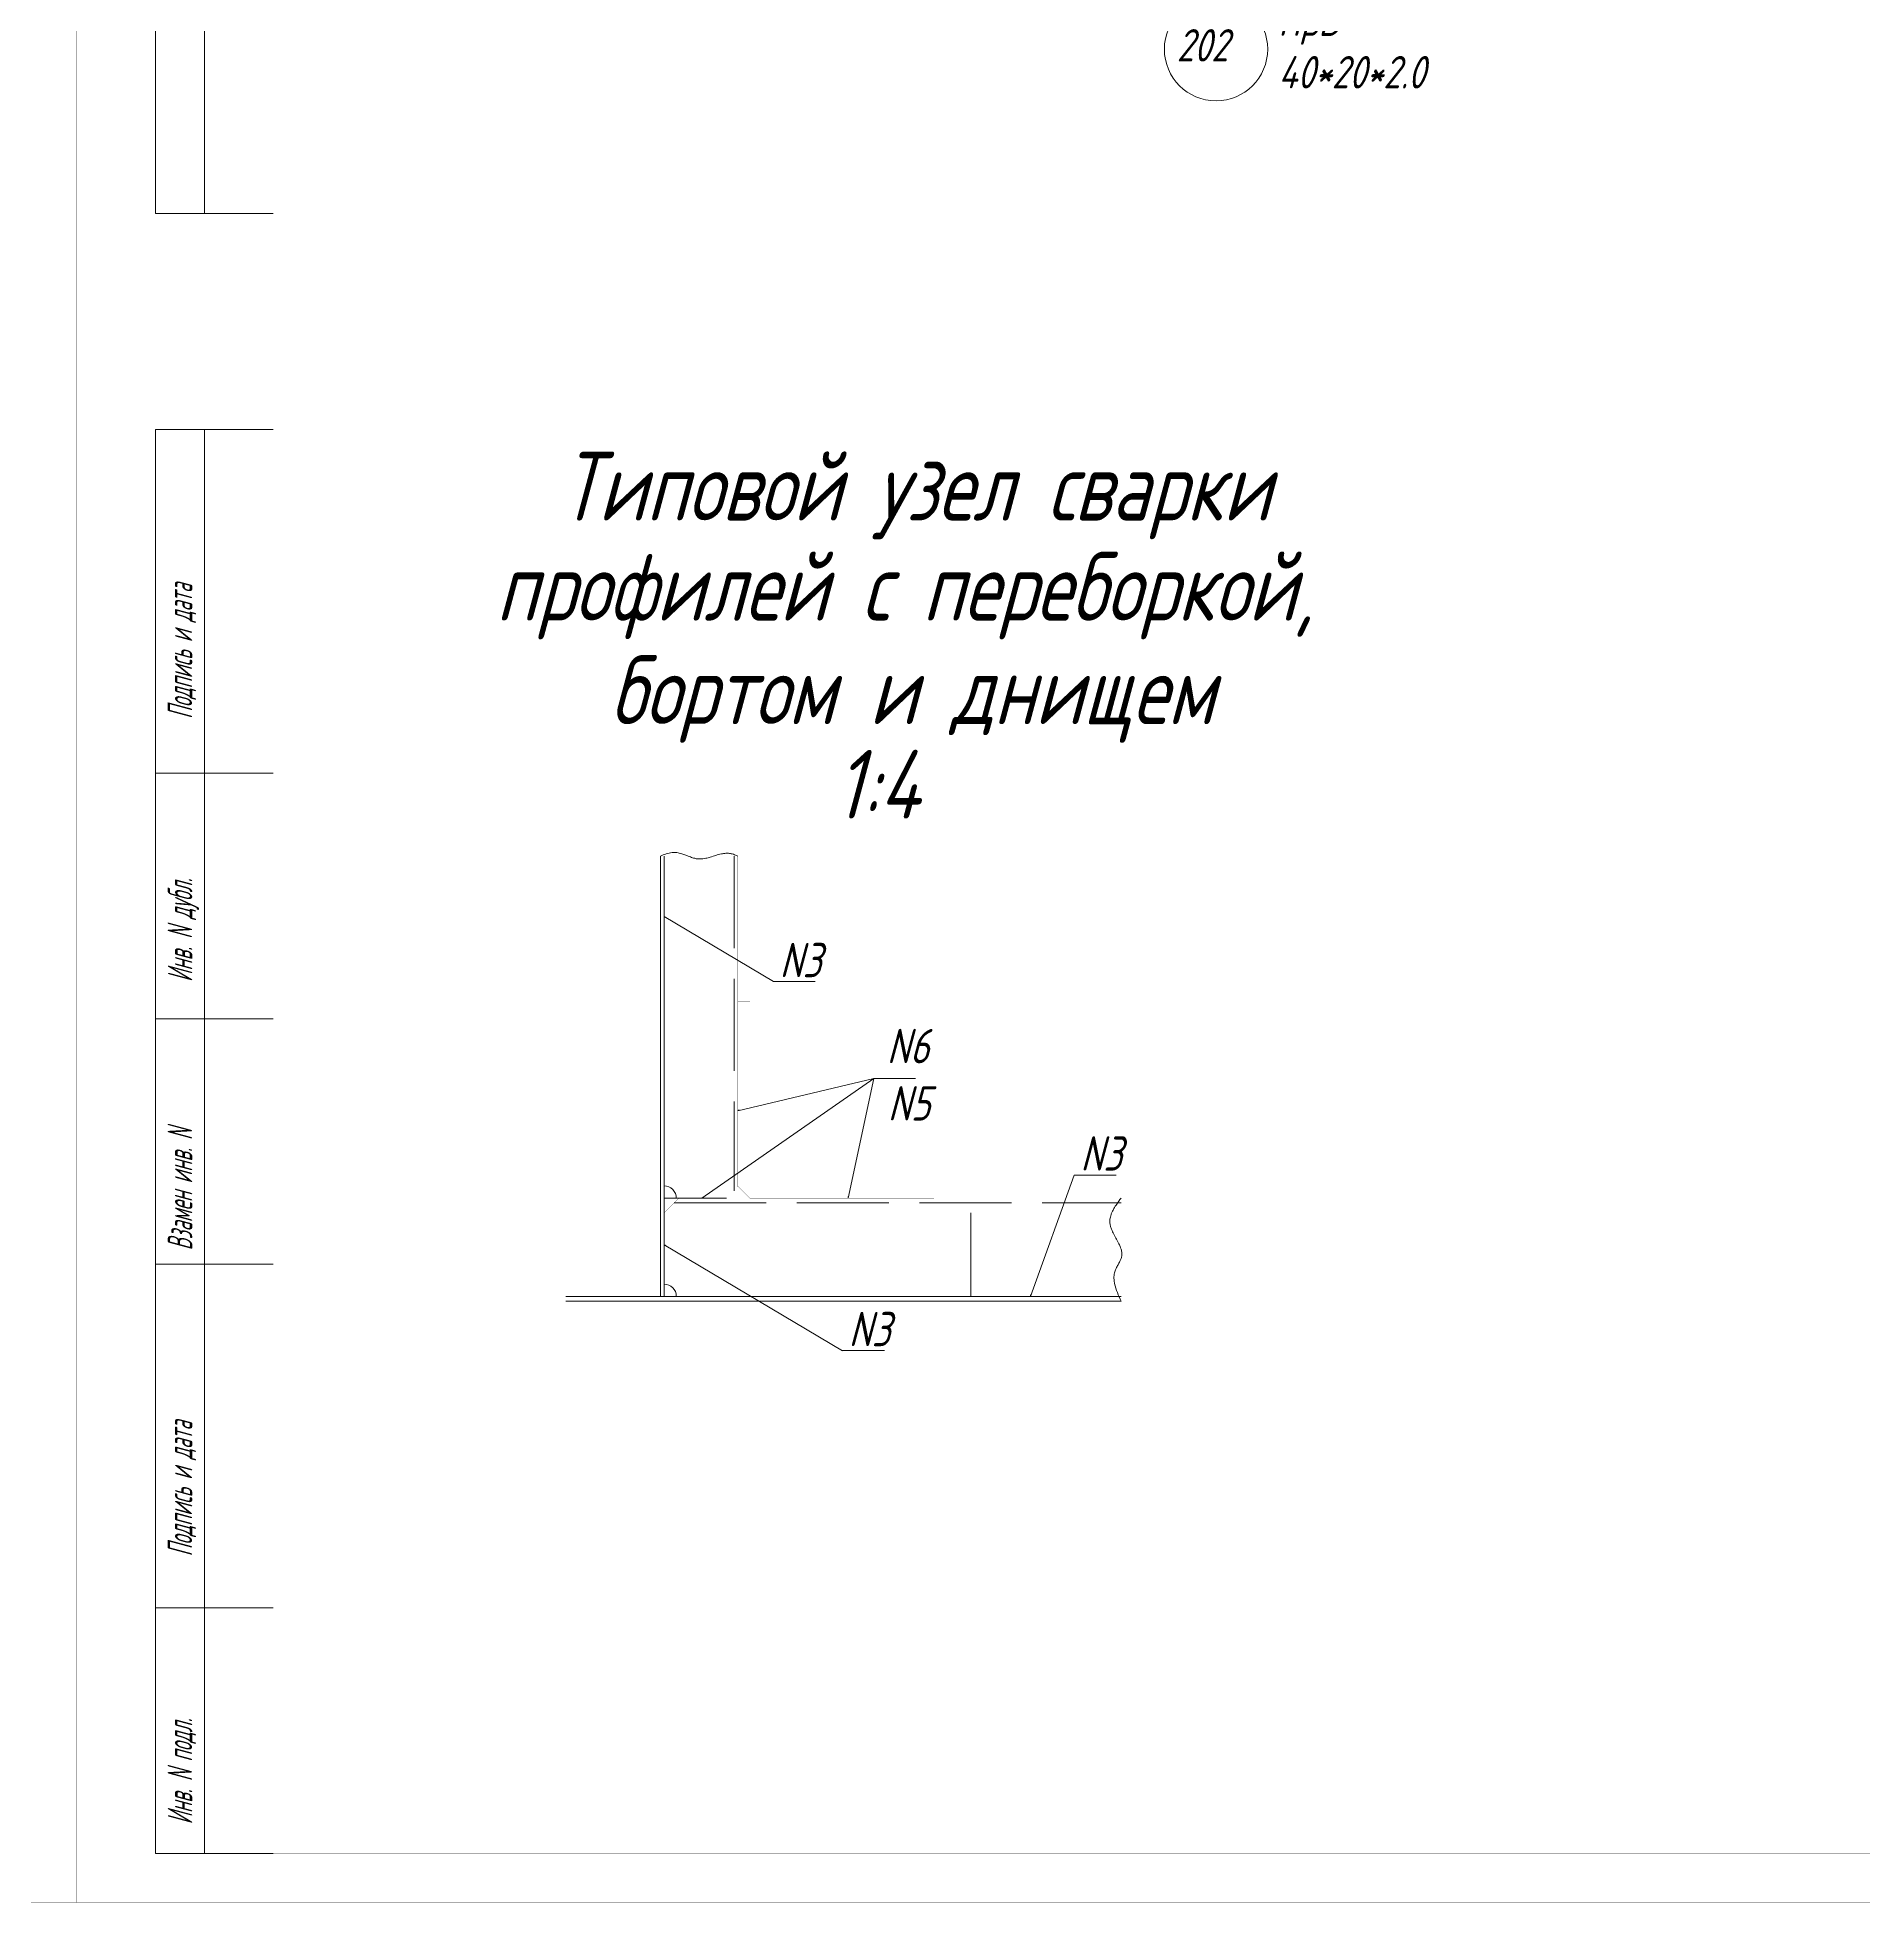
# Model space of a CAD drawing. Header units: millimetres. Extents: x 77380 to 135900, y -10260 to 17301.
# Drawn here: x 110630 to 112490, y -1866 to 34 of the extents above; entities that cross this region are included whole.
import ezdxf

# ---------------------------------------------------------------- set-up
doc = ezdxf.new("R2010")
doc.units = ezdxf.units.MM
for name, pattern in [('K5LT32768', [0]), ('K5LT32770', [0]), ('K5LT32772', [0]), ('K5LT32776', [0]), ('K5LT32780', [0]), ('K5LT32789', [340.2, 240, -50, 0.2, -50]), ('K5LT32795', [125, 93.75, -31.25]), ('K5LT32835', [0]), ('K5LT_THIN', [0])]:
    doc.linetypes.add(name, pattern=pattern)
doc.styles.add('KTEXTSTYLE', font='GOST_AU.SHX', dxfattribs={"width": 0.96, "height": 5})

# ---------------------------------------------------------------- blocks, each defined once
blk = doc.blocks.new('U57')
at = {"color": 7, "linetype": 'K5LT32780', "const_width": 0.18}
blk.add_lwpolyline([(101715.3, 12764.4), (110125.3, 12764.4), (110125.3, 18704.4), (101715.3, 18704.4)], close=True, dxfattribs=at)
blk = doc.blocks.new('U105')
at = {"color": 6, "linetype": 'K5LT32776', "lineweight": 18, "true_color": 0xff00ff}
for p, q in [((110205.3, 12814.4), (110205.3, 14264.4)), ((110205.3, 14264.4), (110325.3, 14264.4)), ((110205.3, 13914.4), (110325.3, 13914.4)), ((110325.3, 13664.4), (110205.3, 13664.4)), ((110205.3, 13414.4), (110325.3, 13414.4)), ((110325.3, 13064.4), (110205.3, 13064.4)), ((110325.3, 12814.4), (110205.3, 12814.4))]:
    blk.add_line(p, q, dxfattribs=at)
at = {"color": 7, "linetype": 'K5LT32780', "lineweight": 18}
blk.add_line((110255.3, 14264.4), (110255.3, 12814.4), dxfattribs=at)
at = {"color": 7, "char_height": 2.5, "attachment_point": 1, "rotation": 90, "style": 'KTEXTSTYLE'}
for s, insert in [('\\H3.5;\\W0.965;\\Q15;\\Q15;\\W0.665;\\H25.00;Подпись и дата', (110217.8, 13969.8)), ('\\H3.5;\\W0.965;\\Q15;\\Q15;\\W0.665;\\H25.00;Инв. N дубл.', (110217.8, 13701.9)), ('\\H3.5;\\W0.965;\\Q15;\\Q15;\\W0.665;\\H25.00;Взамен инв. N', (110217.8, 13428.6)), ('\\H3.5;\\W0.965;\\Q15;\\Q15;\\W0.665;\\H25.00;Подпись и дата', (110217.8, 13116.9)), ('\\H3.5;\\W0.965;\\Q15;\\Q15;\\W0.665;\\H25.00;Инв. N подл.', (110217.8, 12844))]:
    blk.add_mtext(s, dxfattribs=dict(at, insert=insert))
blk = doc.blocks.new('U104')
at = {"color": 6, "linetype": 'K5LT32776', "lineweight": 18, "true_color": 0xff00ff}
for p, q in [((110205.3, 14484.4), (110205.3, 15684.4)), ((110325.3, 14484.4), (110205.3, 14484.4))]:
    blk.add_line(p, q, dxfattribs=at)
at = {"color": 7, "linetype": 'K5LT32780', "lineweight": 18}
blk.add_line((110255.3, 15684.4), (110255.3, 14484.4), dxfattribs=at)
blk.add_blockref('U105', (0, 0))
blk = doc.blocks.new('U102')
at = {"color": 7, "linetype": 'K5LT32780', "const_width": 0.18}
for points in [[(110125.3, 12764.4), (118535.3, 12764.4), (118535.3, 18704.4), (110125.3, 18704.4)], [(110325.3, 12814.4), (118485.3, 12814.4), (118485.3, 18654.4), (110325.3, 18654.4)]]:
    blk.add_lwpolyline(points, close=True, dxfattribs=at)
blk.add_blockref('U104', (0, 0))
blk = doc.blocks.new('U107')
at = {"color": 7, "linetype": 'K5LT_THIN', "lineweight": 18}
for p, q in [((111057.8, 13604.7), (111031.7, 13482.9)), ((111031.7, 13482.9), (111032.2, 13484.9))]:
    blk.add_line(p, q, dxfattribs=at)
at = {"color": 7, "linetype": 'K5LT32835', "lineweight": 18}
for p, q in [((111031.7, 13484.2), (111032, 13484.4)), ((111031.7, 13484.2), (111032, 13484.4)), ((111031.7, 13484.2), (111032, 13484.4)), ((111031.7, 13484.1), (111032, 13484.3)), ((111031.7, 13484.1), (111032, 13484.3)), ((111031.7, 13484.2), (111032, 13483.9)), ((111031.7, 13484.2), (111031.9, 13483.9)), ((111031.7, 13484.1), (111032, 13484.2)), ((111031.7, 13484), (111032, 13484.2)), ((111031.7, 13484.1), (111031.9, 13483.8)), ((111031.7, 13484.1), (111031.9, 13483.8)), ((111031.7, 13484), (111032, 13484.1)), ((111031.7, 13483.9), (111032, 13484.1)), ((111031.7, 13484), (111031.9, 13483.8)), ((111031.7, 13484), (111031.9, 13483.7)), ((111031.7, 13483.9), (111032, 13484)), ((111031.7, 13483.9), (111032, 13484)), ((111031.7, 13483.8), (111032, 13484)), ((111031.7, 13483.9), (111031.9, 13483.7)), ((111031.7, 13483.8), (111031.9, 13483.9)), ((111031.7, 13483.7), (111031.9, 13483.9)), ((111031.7, 13483.8), (111031.9, 13483.6)), ((111031.7, 13483.8), (111031.9, 13483.6)), ((111031.7, 13483.7), (111031.9, 13483.8)), ((111031.7, 13483.7), (111031.9, 13483.8)), ((111031.7, 13483.7), (111031.9, 13483.5)), ((111031.7, 13483.7), (111031.9, 13483.5)), ((111031.7, 13483.6), (111031.9, 13483.7)), ((111031.7, 13483.6), (111031.9, 13483.7)), ((111031.7, 13483.6), (111031.9, 13483.7)), ((111031.7, 13483.6), (111031.8, 13483.5)), ((111031.7, 13483.6), (111031.8, 13483.4)), ((111031.7, 13483.5), (111031.9, 13483.6)), ((111031.7, 13483.5), (111031.9, 13483.6)), ((111031.7, 13483.5), (111031.8, 13483.4)), ((111031.7, 13483.4), (111031.9, 13483.5)), ((111031.7, 13483.4), (111031.9, 13483.5)), ((111031.7, 13483.4), (111031.8, 13483.3)), ((111031.7, 13483.4), (111031.8, 13483.3)), ((111031.7, 13483.4), (111031.8, 13483.4)), ((111031.7, 13483.3), (111031.8, 13483.4)), ((111031.7, 13483.3), (111031.8, 13483.2)), ((111031.7, 13483.3), (111031.8, 13483.2)), ((111031.7, 13483.3), (111031.8, 13483.3)), ((111031.7, 13483.3), (111031.8, 13483.3)), ((111031.7, 13483.2), (111031.8, 13483.3)), ((111031.7, 13483.2), (111031.8, 13483.1)), ((111031.7, 13483.2), (111031.8, 13483.1)), ((111031.7, 13483.2), (111031.8, 13483.2)), ((111031.7, 13483.1), (111031.8, 13483.2)), ((111031.7, 13483.1), (111031.8, 13483.1)), ((111031.7, 13483.1), (111031.8, 13483.1)), ((111031.7, 13483.1), (111031.8, 13483.1)), ((111031.7, 13483), (111031.8, 13483)), ((111031.7, 13483), (111031.7, 13483)), ((111031.7, 13483), (111031.8, 13483)), ((111031.7, 13483), (111031.7, 13483)), ((111031.7, 13482.9), (111031.7, 13483)), ((111031.7, 13482.9), (111031.7, 13482.9)), ((111031.8, 13484.4), (111032, 13484.2)), ((111031.8, 13484.4), (111032, 13484.1)), ((111031.8, 13484.4), (111032, 13484.1)), ((111031.7, 13484.4), (111032, 13484)), ((111031.8, 13484.4), (111031.8, 13484.4)), ((111031.7, 13484.4), (111031.8, 13484.4)), ((111031.7, 13484.4), (111031.8, 13484.4)), ((111031.7, 13484.3), (111031.9, 13484.4)), ((111031.7, 13484.3), (111031.9, 13484.4)), ((111031.7, 13484.3), (111032, 13484)), ((111031.9, 13484.4), (111032, 13484.2)), ((111031.9, 13484.4), (111032, 13484.2)), ((111032, 13484.4), (111032, 13484.4)), ((111032, 13484.4), (111032, 13484.3)), ((111032, 13484.4), (111032, 13484.3))]:
    blk.add_line(p, q, dxfattribs=at)
at = {"color": 7, "linetype": 'K5LT32835', "const_width": 0.18}
blk.add_lwpolyline([(111032, 13484.4), (111031.7, 13482.9), (111031.8, 13484.4)], close=True, dxfattribs=at)
blk = doc.blocks.new('U111')
at = {"color": 7, "linetype": 'K5LT32835', "lineweight": 18}
for p, q in [((110844.3, 13435.2), (110844.3, 13435.2)), ((110844.3, 13435.2), (110844.3, 13435.2)), ((110844.3, 13435.2), (110844.3, 13435.2)), ((110844.3, 13435.2), (110844.3, 13435.2)), ((110844.4, 13435.2), (110844.4, 13435.1)), ((110844.4, 13435.2), (110844.4, 13435.1)), ((110844.4, 13435.2), (110844.4, 13435.1)), ((110844.5, 13435.1), (110844.4, 13435.1)), ((110844.4, 13435.1), (110844.4, 13435.1)), ((110844.4, 13435.1), (110844.5, 13435.1)), ((110844.7, 13435.1), (110844.5, 13435)), ((110844.6, 13435.1), (110844.5, 13435.1)), ((110844.6, 13435.1), (110844.5, 13435.1)), ((110844.5, 13435.1), (110844.6, 13435)), ((110844.5, 13435.1), (110844.5, 13435)), ((110844.5, 13435.1), (110844.5, 13435.1)), ((110844.6, 13435.1), (110844.6, 13435)), ((110844.6, 13435.1), (110844.6, 13435)), ((110844.8, 13435), (110844.6, 13435)), ((110844.7, 13435), (110844.6, 13435)), ((110844.7, 13435.1), (110844.7, 13435)), ((110844.9, 13435), (110844.7, 13434.9)), ((110844.9, 13435), (110844.7, 13434.9)), ((110844.8, 13435), (110844.7, 13435)), ((110844.7, 13435), (110844.8, 13434.9)), ((110844.7, 13435), (110844.7, 13434.9)), ((110844.8, 13435), (110844.9, 13434.8)), ((110844.8, 13435), (110844.8, 13434.9)), ((110844.8, 13435), (110844.8, 13434.9)), ((110845, 13434.9), (110844.8, 13434.9)), ((110845, 13434.9), (110844.8, 13434.9)), ((110844.9, 13435), (110845, 13434.8)), ((110844.9, 13435), (110845, 13434.8)), ((110844.9, 13435), (110844.9, 13434.8)), ((110845.2, 13434.9), (110844.9, 13434.8)), ((110845.1, 13434.9), (110844.9, 13434.8)), ((110845.1, 13434.9), (110844.9, 13434.8)), ((110845.3, 13434.9), (110845, 13434.8)), ((110845, 13434.9), (110845.1, 13434.7)), ((110845, 13434.9), (110845, 13434.7)), ((110845.4, 13434.8), (110845, 13434.7)), ((110845.3, 13434.8), (110845, 13434.8)), ((110845.1, 13434.9), (110845.2, 13434.7)), ((110845.1, 13434.9), (110845.1, 13434.7)), ((110845.1, 13434.9), (110845.1, 13434.7)), ((110845.5, 13434.8), (110845.1, 13434.7)), ((110845.4, 13434.8), (110845.1, 13434.7)), ((110845.2, 13434.9), (110845.3, 13434.6)), ((110845.2, 13434.9), (110845.3, 13434.6)), ((110845.2, 13434.9), (110845.2, 13434.6)), ((110845.5, 13434.8), (110845.2, 13434.7)), ((110845.6, 13434.7), (110845.2, 13434.6)), ((110845.6, 13434.7), (110845.2, 13434.6)), ((110845.3, 13434.8), (110845.4, 13434.5)), ((110845.3, 13434.8), (110845.4, 13434.5)), ((110845.3, 13434.8), (110845.3, 13434.6)), ((110845.7, 13434.7), (110845.3, 13434.6)), ((110845.7, 13434.7), (110845.3, 13434.6)), ((110845.4, 13434.8), (110845.5, 13434.4)), ((110845.4, 13434.8), (110845.5, 13434.5)), ((110845.4, 13434.8), (110845.5, 13434.5)), ((110845.6, 13434.6), (110845.4, 13434.5)), ((110845.6, 13434.6), (110845.4, 13434.5)), ((110845.7, 13434.6), (110845.4, 13434.6)), ((110845.5, 13434.8), (110845.6, 13434.5)), ((110845.5, 13434.8), (110845.6, 13434.5)), ((110845.6, 13434.5), (110845.5, 13434.5)), ((110845.6, 13434.5), (110845.5, 13434.5)), ((110845.6, 13434.7), (110845.7, 13434.6)), ((110845.6, 13434.7), (110845.6, 13434.6)), ((110845.6, 13434.7), (110845.6, 13434.5)), ((110845.6, 13434.4), (110845.6, 13434.4)), ((110845.7, 13434.7), (110845.7, 13434.7)), ((110845.7, 13434.7), (110845.7, 13434.6))]:
    blk.add_line(p, q, dxfattribs=at)
at = {"color": 7, "linetype": 'K5LT_THIN', "lineweight": 18}
for p, q in [((110844.3, 13435.2), (110846, 13434.2)), ((111026, 13327.4), (110844.3, 13435.2))]:
    blk.add_line(p, q, dxfattribs=at)
at = {"color": 7, "linetype": 'K5LT32835', "const_width": 0.18}
blk.add_lwpolyline([(110845.6, 13434.4), (110844.3, 13435.2), (110845.7, 13434.7)], close=True, dxfattribs=at)
blk = doc.blocks.new('U112')
at = {"color": 7, "linetype": 'K5LT_THIN', "lineweight": 18}
for p, q in [((111262, 13506.3), (111217.3, 13382.7)), ((111217.3, 13382.7), (111218, 13384.6))]:
    blk.add_line(p, q, dxfattribs=at)
at = {"color": 7, "linetype": 'K5LT32835', "lineweight": 18}
for p, q in [((111217.3, 13383), (111217.4, 13382.9)), ((111217.3, 13383), (111217.4, 13383)), ((111217.3, 13383), (111217.4, 13383)), ((111217.3, 13382.9), (111217.4, 13382.9)), ((111217.3, 13382.9), (111217.3, 13382.8)), ((111217.3, 13382.9), (111217.4, 13382.9)), ((111217.3, 13382.9), (111217.4, 13382.9)), ((111217.3, 13382.8), (111217.4, 13382.9)), ((111217.3, 13382.8), (111217.3, 13382.8)), ((111217.3, 13382.8), (111217.3, 13382.7)), ((111217.3, 13382.8), (111217.3, 13382.8)), ((111217.3, 13382.8), (111217.3, 13382.8)), ((111217.4, 13383.7), (111217.7, 13383.8)), ((111217.4, 13383.7), (111217.6, 13383.4)), ((111217.4, 13383.6), (111217.7, 13383.7)), ((111217.4, 13383.6), (111217.7, 13383.7)), ((111217.4, 13383.6), (111217.6, 13383.7)), ((111217.4, 13383.6), (111217.5, 13383.4)), ((111217.4, 13383.5), (111217.6, 13383.6)), ((111217.4, 13383.5), (111217.6, 13383.6)), ((111217.4, 13383.5), (111217.5, 13383.3)), ((111217.4, 13383.5), (111217.5, 13383.3)), ((111217.4, 13383.4), (111217.6, 13383.5)), ((111217.4, 13383.4), (111217.6, 13383.5)), ((111217.4, 13383.4), (111217.5, 13383.3)), ((111217.4, 13383.4), (111217.5, 13383.2)), ((111217.4, 13383.4), (111217.6, 13383.4)), ((111217.4, 13383.3), (111217.6, 13383.4)), ((111217.4, 13383.3), (111217.5, 13383.4)), ((111217.4, 13383.3), (111217.5, 13383.2)), ((111217.4, 13383.3), (111217.5, 13383.1)), ((111217.4, 13383.3), (111217.5, 13383.3)), ((111217.4, 13383.2), (111217.5, 13383.3)), ((111217.4, 13383.2), (111217.4, 13383.1)), ((111217.4, 13383.2), (111217.5, 13383.2)), ((111217.4, 13383.1), (111217.5, 13383.2)), ((111217.4, 13383.1), (111217.4, 13383)), ((111217.4, 13383.1), (111217.4, 13383)), ((111217.4, 13383.1), (111217.5, 13383.1)), ((111217.4, 13383.1), (111217.4, 13383.1)), ((111217.4, 13383), (111217.4, 13383.1)), ((111217.4, 13383), (111217.4, 13383)), ((111217.5, 13384.2), (111217.7, 13383.8)), ((111217.5, 13384.2), (111217.7, 13383.8)), ((111217.5, 13384.2), (111217.5, 13384.2)), ((111217.5, 13384.2), (111217.6, 13384.2)), ((111217.5, 13384.2), (111217.6, 13384.2)), ((111217.5, 13384.1), (111217.7, 13384.2)), ((111217.5, 13384.1), (111217.7, 13384.2)), ((111217.5, 13384), (111217.8, 13384.2)), ((111217.5, 13384.1), (111217.7, 13383.8)), ((111217.5, 13384.1), (111217.7, 13383.7)), ((111217.5, 13384), (111217.8, 13384.1)), ((111217.5, 13384), (111217.8, 13384.1)), ((111217.5, 13383.9), (111217.8, 13384.1)), ((111217.5, 13384), (111217.6, 13383.7)), ((111217.5, 13383.9), (111217.8, 13384)), ((111217.5, 13383.9), (111217.8, 13384)), ((111217.5, 13383.8), (111217.7, 13384)), ((111217.5, 13383.9), (111217.6, 13383.6)), ((111217.5, 13383.9), (111217.6, 13383.6)), ((111217.5, 13383.8), (111217.7, 13383.9)), ((111217.5, 13383.7), (111217.7, 13383.9)), ((111217.5, 13383.8), (111217.6, 13383.5)), ((111217.5, 13383.8), (111217.6, 13383.5)), ((111217.5, 13383.7), (111217.7, 13383.8)), ((111217.5, 13383.7), (111217.6, 13383.5)), ((111217.6, 13384.2), (111217.8, 13384)), ((111217.6, 13384.2), (111217.7, 13383.9)), ((111217.6, 13384.2), (111217.7, 13383.9)), ((111217.7, 13384.2), (111217.8, 13384.1)), ((111217.7, 13384.2), (111217.8, 13384)), ((111217.8, 13384.2), (111217.8, 13384.1)), ((111217.8, 13384.1), (111217.8, 13384.1))]:
    blk.add_line(p, q, dxfattribs=at)
at = {"color": 7, "linetype": 'K5LT32835', "const_width": 0.18}
blk.add_lwpolyline([(111217.8, 13384.1), (111217.3, 13382.7), (111217.5, 13384.2)], close=True, dxfattribs=at)
blk = doc.blocks.new('U113')
at = {"color": 7, "linetype": 'K5LT_THIN', "lineweight": 18}
for p, q in [((111057.8, 13604.7), (110882.9, 13482.7)), ((110882.9, 13482.7), (110884.6, 13483.9))]:
    blk.add_line(p, q, dxfattribs=at)
at = {"color": 7, "linetype": 'K5LT32835', "lineweight": 18}
for p, q in [((110882.9, 13482.7), (110882.9, 13482.7)), ((110883, 13482.8), (110883, 13482.8)), ((110883, 13482.8), (110883, 13482.8)), ((110883, 13482.8), (110883.1, 13482.8)), ((110883, 13482.8), (110883, 13482.8)), ((110883, 13482.8), (110883, 13482.8)), ((110883, 13482.8), (110883, 13482.8)), ((110883.1, 13483), (110883.1, 13482.9)), ((110883.1, 13482.9), (110883.1, 13482.8)), ((110883.1, 13482.9), (110883.1, 13482.8)), ((110883.1, 13482.9), (110883.2, 13482.9)), ((110883.1, 13482.9), (110883.2, 13482.9)), ((110883.1, 13482.9), (110883.1, 13482.9)), ((110883.1, 13482.9), (110883.1, 13482.9)), ((110883.3, 13483.1), (110883.2, 13482.9)), ((110883.2, 13483.1), (110883.4, 13483)), ((110883.2, 13483), (110883.2, 13482.9)), ((110883.2, 13483), (110883.2, 13482.9)), ((110883.2, 13483), (110883.3, 13483)), ((110883.2, 13483), (110883.3, 13483)), ((110883.2, 13483), (110883.3, 13483)), ((110883.4, 13483.2), (110883.3, 13483)), ((110883.3, 13483.2), (110883.3, 13483)), ((110883.3, 13483.1), (110883.3, 13483)), ((110883.3, 13483.1), (110883.5, 13483.1)), ((110883.3, 13483.1), (110883.4, 13483.1)), ((110883.3, 13483.1), (110883.4, 13483.1)), ((110883.5, 13483.3), (110883.4, 13483.1)), ((110883.4, 13483.3), (110883.6, 13483.2)), ((110883.4, 13483.2), (110883.4, 13483)), ((110883.4, 13483.2), (110883.6, 13483.2)), ((110883.4, 13483.2), (110883.6, 13483.2)), ((110883.4, 13483.2), (110883.5, 13483.1)), ((110883.6, 13483.4), (110883.5, 13483.2)), ((110883.5, 13483.4), (110883.5, 13483.1)), ((110883.5, 13483.4), (110883.8, 13483.3)), ((110883.5, 13483.3), (110883.5, 13483.1)), ((110883.5, 13483.3), (110883.7, 13483.3)), ((110883.5, 13483.3), (110883.7, 13483.3)), ((110883.5, 13483.3), (110883.7, 13483.2)), ((110883.7, 13483.5), (110883.6, 13483.2)), ((110883.7, 13483.5), (110883.6, 13483.2)), ((110883.6, 13483.5), (110883.9, 13483.4)), ((110883.6, 13483.4), (110883.6, 13483.2)), ((110883.6, 13483.4), (110883.9, 13483.4)), ((110883.6, 13483.4), (110883.8, 13483.4)), ((110883.6, 13483.4), (110883.8, 13483.3)), ((110883.8, 13483.6), (110883.7, 13483.3)), ((110883.7, 13483.6), (110883.7, 13483.3)), ((110883.7, 13483.6), (110884.1, 13483.5)), ((110883.7, 13483.6), (110884, 13483.5)), ((110883.7, 13483.5), (110884, 13483.5)), ((110883.7, 13483.5), (110884, 13483.4)), ((110883.9, 13483.7), (110883.8, 13483.4)), ((110883.9, 13483.7), (110883.8, 13483.3)), ((110883.8, 13483.7), (110883.8, 13483.3)), ((110883.8, 13483.7), (110884.1, 13483.6)), ((110883.8, 13483.6), (110884.1, 13483.6)), ((110883.8, 13483.6), (110884.1, 13483.5)), ((110884, 13483.8), (110883.9, 13483.4)), ((110884, 13483.8), (110883.9, 13483.4)), ((110883.9, 13483.8), (110883.9, 13483.4)), ((110883.9, 13483.8), (110884, 13483.8)), ((110883.9, 13483.7), (110884.1, 13483.7)), ((110883.9, 13483.7), (110884.1, 13483.7)), ((110883.9, 13483.7), (110884.1, 13483.6)), ((110884, 13483.8), (110884, 13483.5)), ((110884, 13483.8), (110884, 13483.8)), ((110884, 13483.8), (110884, 13483.8)), ((110884.1, 13483.7), (110884, 13483.5)), ((110884.1, 13483.7), (110884, 13483.5)), ((110884.1, 13483.7), (110884.1, 13483.5)), ((110884.1, 13483.6), (110884.1, 13483.6)), ((110884.2, 13483.6), (110884.2, 13483.6))]:
    blk.add_line(p, q, dxfattribs=at)
at = {"color": 7, "linetype": 'K5LT32835', "const_width": 0.18}
blk.add_lwpolyline([(110884.2, 13483.6), (110882.9, 13482.7), (110884, 13483.8)], close=True, dxfattribs=at)
blk = doc.blocks.new('U114')
at = {"color": 7, "linetype": 'K5LT_THIN', "lineweight": 18}
for p, q in [((111057.8, 13604.7), (110919.3, 13571.8)), ((110919.3, 13571.8), (110921.2, 13572.3))]:
    blk.add_line(p, q, dxfattribs=at)
at = {"color": 7, "linetype": 'K5LT32835', "lineweight": 18}
for p, q in [((110919.3, 13571.9), (110919.3, 13571.9)), ((110919.3, 13571.9), (110919.3, 13571.8)), ((110919.3, 13571.9), (110919.3, 13571.9)), ((110919.3, 13571.9), (110919.3, 13571.9)), ((110919.4, 13571.9), (110919.4, 13571.9)), ((110919.4, 13571.9), (110919.4, 13571.9)), ((110919.4, 13571.9), (110919.5, 13571.9)), ((110919.4, 13571.9), (110919.4, 13571.9)), ((110919.4, 13571.9), (110919.4, 13571.9)), ((110919.6, 13572), (110919.5, 13571.9)), ((110919.5, 13572), (110919.5, 13571.9)), ((110919.5, 13572), (110919.6, 13571.9)), ((110919.5, 13572), (110919.6, 13571.9)), ((110919.5, 13571.9), (110919.5, 13571.9)), ((110919.5, 13571.9), (110919.5, 13571.9)), ((110919.7, 13572), (110919.6, 13571.9)), ((110919.6, 13572), (110919.6, 13571.9)), ((110919.6, 13572), (110919.7, 13572)), ((110919.6, 13572), (110919.7, 13571.9)), ((110919.6, 13572), (110919.7, 13571.9)), ((110919.8, 13572.1), (110919.7, 13571.9)), ((110919.8, 13572.1), (110919.7, 13571.9)), ((110919.7, 13572.1), (110919.9, 13572)), ((110919.7, 13572), (110919.8, 13572)), ((110919.7, 13572), (110919.8, 13572)), ((110920, 13572.2), (110919.8, 13572)), ((110919.9, 13572.1), (110919.8, 13572)), ((110919.9, 13572.1), (110919.8, 13572)), ((110919.8, 13572.1), (110920, 13572)), ((110919.8, 13572.1), (110920, 13572)), ((110919.8, 13572.1), (110919.9, 13572)), ((110920.1, 13572.2), (110919.9, 13572)), ((110920, 13572.2), (110919.9, 13572)), ((110919.9, 13572.1), (110920.1, 13572)), ((110919.9, 13572.1), (110920, 13572)), ((110920.2, 13572.3), (110920, 13572)), ((110920.1, 13572.2), (110920, 13572)), ((110920, 13572.2), (110920.2, 13572.1)), ((110920, 13572.2), (110920.2, 13572.1)), ((110920, 13572.2), (110920.1, 13572)), ((110920.3, 13572.3), (110920.1, 13572)), ((110920.2, 13572.3), (110920.1, 13572)), ((110920.1, 13572.2), (110920.4, 13572.1)), ((110920.1, 13572.2), (110920.3, 13572.1)), ((110920.1, 13572.2), (110920.3, 13572.1)), ((110920.4, 13572.4), (110920.2, 13572.1)), ((110920.4, 13572.4), (110920.2, 13572.1)), ((110920.3, 13572.3), (110920.2, 13572.1)), ((110920.2, 13572.3), (110920.5, 13572.1)), ((110920.2, 13572.3), (110920.4, 13572.1)), ((110920.2, 13572.3), (110920.4, 13572.1)), ((110920.5, 13572.4), (110920.3, 13572.1)), ((110920.5, 13572.4), (110920.3, 13572.1)), ((110920.3, 13572.3), (110920.6, 13572.2)), ((110920.3, 13572.3), (110920.6, 13572.2)), ((110920.3, 13572.3), (110920.5, 13572.1)), ((110920.6, 13572.5), (110920.4, 13572.1)), ((110920.6, 13572.4), (110920.4, 13572.1)), ((110920.4, 13572.4), (110920.7, 13572.2)), ((110920.4, 13572.4), (110920.7, 13572.2)), ((110920.4, 13572.3), (110920.7, 13572.2)), ((110920.7, 13572.5), (110920.5, 13572.1)), ((110920.7, 13572.4), (110920.5, 13572.1)), ((110920.7, 13572.4), (110920.5, 13572.1)), ((110920.5, 13572.4), (110920.7, 13572.3)), ((110920.5, 13572.4), (110920.7, 13572.3)), ((110920.5, 13572.4), (110920.7, 13572.3)), ((110920.6, 13572.5), (110920.7, 13572.5)), ((110920.6, 13572.5), (110920.7, 13572.4)), ((110920.6, 13572.4), (110920.7, 13572.4)), ((110920.7, 13572.3), (110920.6, 13572.2)), ((110920.7, 13572.3), (110920.6, 13572.2)), ((110920.7, 13572.2), (110920.7, 13572.2)), ((110920.7, 13572.2), (110920.7, 13572.2))]:
    blk.add_line(p, q, dxfattribs=at)
at = {"color": 7, "linetype": 'K5LT32835', "const_width": 0.18}
blk.add_lwpolyline([(110920.7, 13572.2), (110919.3, 13571.8), (110920.7, 13572.5)], close=True, dxfattribs=at)
blk = doc.blocks.new('U221')
at = {"color": 7, "linetype": 'K5LT32835', "lineweight": 18}
for p, q in [((110844.3, 13769.5), (110844.3, 13769.5)), ((110844.3, 13769.5), (110844.3, 13769.5)), ((110844.3, 13769.5), (110844.3, 13769.4)), ((110844.3, 13769.5), (110844.3, 13769.5)), ((110844.4, 13769.5), (110844.4, 13769.4)), ((110844.5, 13769.4), (110844.4, 13769.4)), ((110844.4, 13769.4), (110844.4, 13769.4)), ((110844.4, 13769.4), (110844.4, 13769.4)), ((110844.4, 13769.4), (110844.5, 13769.4)), ((110844.4, 13769.4), (110844.4, 13769.4)), ((110844.6, 13769.4), (110844.5, 13769.3)), ((110844.6, 13769.4), (110844.5, 13769.4)), ((110844.5, 13769.4), (110844.6, 13769.3)), ((110844.5, 13769.4), (110844.5, 13769.3)), ((110844.5, 13769.4), (110844.5, 13769.4)), ((110844.7, 13769.3), (110844.5, 13769.3)), ((110844.6, 13769.4), (110844.6, 13769.3)), ((110844.6, 13769.4), (110844.6, 13769.3)), ((110844.8, 13769.3), (110844.6, 13769.3)), ((110844.7, 13769.3), (110844.6, 13769.3)), ((110844.7, 13769.4), (110844.7, 13769.2)), ((110844.9, 13769.3), (110844.7, 13769.2)), ((110844.9, 13769.3), (110844.7, 13769.2)), ((110844.8, 13769.3), (110844.7, 13769.3)), ((110844.7, 13769.3), (110844.8, 13769.2)), ((110844.7, 13769.3), (110844.7, 13769.2)), ((110844.8, 13769.3), (110844.9, 13769.1)), ((110844.8, 13769.3), (110844.8, 13769.1)), ((110844.8, 13769.3), (110844.8, 13769.2)), ((110845, 13769.2), (110844.8, 13769.2)), ((110845, 13769.2), (110844.8, 13769.2)), ((110844.9, 13769.3), (110845, 13769.1)), ((110844.9, 13769.3), (110845, 13769.1)), ((110844.9, 13769.3), (110844.9, 13769.1)), ((110845.2, 13769.2), (110844.9, 13769.1)), ((110845.1, 13769.2), (110844.9, 13769.1)), ((110845.1, 13769.2), (110844.9, 13769.1)), ((110845, 13769.2), (110845.1, 13769)), ((110845, 13769.2), (110845, 13769)), ((110845.4, 13769.1), (110845, 13769)), ((110845.3, 13769.1), (110845, 13769)), ((110845.3, 13769.1), (110845, 13769.1)), ((110845.1, 13769.2), (110845.2, 13768.9)), ((110845.1, 13769.2), (110845.1, 13769)), ((110845.1, 13769.2), (110845.1, 13769)), ((110845.5, 13769.1), (110845.1, 13769)), ((110845.4, 13769.1), (110845.1, 13769)), ((110845.2, 13769.2), (110845.3, 13768.9)), ((110845.2, 13769.2), (110845.2, 13768.9)), ((110845.2, 13769.1), (110845.3, 13768.9)), ((110845.6, 13769), (110845.2, 13768.9)), ((110845.6, 13769), (110845.2, 13768.9)), ((110845.5, 13769), (110845.2, 13769)), ((110845.3, 13769.1), (110845.4, 13768.8)), ((110845.3, 13769.1), (110845.4, 13768.8)), ((110845.3, 13769.1), (110845.3, 13768.8)), ((110845.7, 13769), (110845.3, 13768.9)), ((110845.7, 13769), (110845.3, 13768.9)), ((110845.4, 13769.1), (110845.5, 13768.7)), ((110845.4, 13769.1), (110845.5, 13768.8)), ((110845.4, 13769.1), (110845.5, 13768.8)), ((110845.6, 13768.9), (110845.4, 13768.8)), ((110845.7, 13768.9), (110845.4, 13768.8)), ((110845.6, 13768.8), (110845.4, 13768.8)), ((110845.5, 13769.1), (110845.6, 13768.7)), ((110845.5, 13769), (110845.6, 13768.8)), ((110845.6, 13768.8), (110845.5, 13768.7)), ((110845.6, 13768.8), (110845.5, 13768.8)), ((110845.5, 13768.7), (110845.5, 13768.7)), ((110845.6, 13769), (110845.7, 13768.9)), ((110845.6, 13769), (110845.6, 13768.9)), ((110845.6, 13769), (110845.6, 13768.8)), ((110845.7, 13769), (110845.7, 13769)), ((110845.7, 13769), (110845.7, 13768.9))]:
    blk.add_line(p, q, dxfattribs=at)
at = {"color": 7, "linetype": 'K5LT_THIN', "lineweight": 18}
for p, q in [((110844.3, 13769.5), (110846, 13768.5)), ((110955.7, 13703.3), (110844.3, 13769.5))]:
    blk.add_line(p, q, dxfattribs=at)
at = {"color": 7, "linetype": 'K5LT32835', "const_width": 0.18}
blk.add_lwpolyline([(110845.5, 13768.7), (110844.3, 13769.5), (110845.7, 13769)], close=True, dxfattribs=at)

msp = doc.modelspace()

# ---------------------------------------------------------------- linework, layer by layer
at = {"color": 3, "linetype": 'K5LT32768', "lineweight": 18, "true_color": 0x00ff00}
for p, q in [((111264.599, -1248.284), (111264.599, -799.829)), ((111268.349, -1148.283), (111268.349, -799.829)), ((111268.349, -1248.284), (111268.349, -799.829)), ((111332.1, -1148.283), (111268.349, -1148.283)), ((111268.349, -1248.284), (111268.349, -1163.285)), ((111733.79, -1248.284), (111168.35, -1248.284)), ((111733.79, -1253.283), (111168.35, -1253.283)), ((111733.79, -1248.284), (111268.349, -1248.284))]:
    msp.add_line(p, q, dxfattribs=at)
at = {"color": 1, "linetype": 'K5LT32795', "lineweight": 18, "true_color": 0xff0000}
for p, q in [((111339.737, -799.829), (111339.737, -1140.646)), ((111278.53, -1153.101), (111733.79, -1153.101))]:
    msp.add_line(p, q, dxfattribs=at)
at = {"color": 7, "linetype": 'K5LT32780', "lineweight": 18}
for p, q in [((111379.756, -927.758), (111422.415, -927.758)), ((111481.921, -1026.334), (111524.58, -1026.334)), ((111686.08, -1124.702), (111728.739, -1124.702)), ((111450.049, -1303.565), (111492.708, -1303.565))]:
    msp.add_line(p, q, dxfattribs=at)
at = {"color": 3, "linetype": 'K5LT32789', "lineweight": 18, "true_color": 0x00ff00}
msp.add_line((111580.849, -1163.285), (111580.849, -1248.284), dxfattribs=at)
at = {"color": 1, "linetype": 'K5LT32772', "true_color": 0xff0000, "const_width": 0.18}
for points in [[(111343.487, -799.829), (111343.487, -1136.896), (111332.1, -1148.283)], [(111268.349, -1163.285), (111283.531, -1148.102), (111733.79, -1148.102)]]:
    msp.add_lwpolyline(points, dxfattribs=at)
at = {"color": 2, "linetype": 'K5LT32770', "true_color": 0xffff00, "const_width": 0.18}
msp.add_lwpolyline([(111355.85, -1148.283), (111543.35, -1148.283), (111543.35, -1135.784), (111355.85, -948.284), (111343.349, -948.284), (111343.349, -1135.784), (111355.85, -1148.283)], dxfattribs=at)
at = {"color": 1, "linetype": 'K5LT32772', "lineweight": 18, "true_color": 0xff0000}
msp.add_circle((111830.512, 21.807), 52.603, dxfattribs=at)
at = {"color": 3, "linetype": 'K5LT32768', "lineweight": 18, "true_color": 0x00ff00}
for centre, radius, start, end in [((111268.349, -1148.283), 12.5, 0.003753, 90.00499), ((111268.349, -1248.284), 12.501, 0.002472, 89.997528)]:
    msp.add_arc(centre, radius, start, end, dxfattribs=at)
at = {"color": 7, "linetype": 'K5LT32780', "lineweight": 18}
for points, knots in [([(111264.599, -799.829), (111268.47, -798.439), (111273.327, -796.566), (111279.132, -796.175), (111281.527, -796.328), (111283.944, -796.769), (111286.962, -797.628), (111290.743, -799.054), (111295.021, -800.795), (111299.12, -802.166), (111302.53, -802.814), (111305.289, -802.917), (111308.014, -802.711), (111311.386, -802.111), (111315.823, -800.901), (111321.004, -799.205), (111326.299, -797.684), (111330.617, -797.009), (111333.709, -797), (111335.884, -797.261), (111337.995, -797.762), (111340.53, -798.613), (111342.4, -799.382), (111343.487, -799.829)], [0, 0, 0, 0, 3.52619297, 4.29062795, 4.90848324, 5.55148565, 6.36512874, 7.56013116, 8.96817635, 10.27398946, 11.20932839, 11.89318835, 12.60409428, 13.51776376, 14.78611185, 16.49100148, 18.13152299, 19.44010729, 20.17349702, 20.73971776, 21.29010887, 22.0059863, 23, 23, 23, 23]), ([(111733.79, -1253.283), (111731.29, -1247.487), (111727.827, -1240.33), (111726.546, -1231.639), (111726.489, -1228.391), (111726.775, -1225.718), (111727.318, -1223.353), (111728.148, -1221.041), (111729.454, -1218.342), (111731.186, -1215.27), (111732.922, -1212.04), (111734.009, -1209.328), (111734.472, -1207.264), (111734.619, -1205.678), (111734.585, -1204.01), (111734.327, -1202.11), (111733.763, -1199.855), (111732.758, -1197.077), (111731.019, -1193.359), (111728.51, -1188.819), (111725.75, -1183.846), (111723.742, -1179.443), (111722.734, -1176.056), (111722.358, -1173.702), (111722.286, -1171.673), (111722.443, -1169.626), (111722.867, -1167.388), (111723.622, -1164.888), (111724.837, -1161.962), (111726.757, -1158.339), (111729.782, -1153.62), (111732.31, -1150.141), (111733.79, -1148.102)], [0, 0, 0, 0, 5.4076977, 6.53453941, 7.39857656, 8.14438248, 8.79921713, 9.44318069, 10.21478259, 11.32818627, 12.42183286, 13.30982017, 13.78420433, 14.20388999, 14.65239024, 15.18981643, 15.81997278, 16.61115006, 17.681331, 19.28263925, 20.99116684, 22.48529177, 23.35820041, 23.96615641, 24.49445736, 25.0684054, 25.69727354, 26.41376959, 27.27025994, 28.36894974, 29.8720429, 32, 32, 32, 32])]:
    msp.add_open_spline(points, degree=3, knots=knots, dxfattribs=at)

# ---------------------------------------------------------------- block references
for name, p in [('U57', (545.046, -14630.011)), ('U102', (545.046, -14630.011)), ('U221', (424.088, -14631.012)), ('U113', (424.088, -14631.012)), ('U114', (424.088, -14631.012)), ('U107', (424.088, -14631.012)), ('U112', (424.088, -14631.012)), ('U111', (424.088, -14631.012))]:
    msp.add_blockref(name, p)

# ---------------------------------------------------------------- texts
at = {"color": 7, "char_height": 2.5, "attachment_point": 1, "style": 'KTEXTSTYLE'}
for s, insert in [('\\H3.5;\\W0.965;\\Q15;\\Q15;\\H33.00;{\\c16711935;ПрБ}', (111893.917, 68.328)), ('\\H3.5;\\W0.965;\\Q15;\\Q15;\\H33.00;{\\c255;202}', (111790.376, 42.282)), ('\\H3.5;\\W0.965;\\Q15;\\Q15;\\H33.00;{\\c255;40*20*2.0}', (111893.917, 14.886)), ('\\H3.5;\\W0.965;\\Q15;\\Q15;\\H70.00;Типовой узел сварки', (111162.602, -388.241)), ('\\H3.5;\\W0.965;\\Q15;\\Q15;\\H70.00;профилей с переборкой,', (111097.143, -490.2)), ('\\H3.5;\\W0.965;\\Q15;\\Q15;\\H70.00;бортом и днищем', (111213.123, -595.55)), ('\\H3.5;\\W0.965;\\Q15;\\Q15;\\H70.00;1:4', (111442.248, -691.774)), ('\\H3.5;\\W0.965;\\Q15;\\Q15;\\H35.00;N3', (111386.006, -888.332)), ('\\H3.5;\\W0.965;\\Q15;\\Q15;\\H35.00;N6', (111495.171, -975.907)), ('\\H3.5;\\W0.965;\\Q15;\\Q15;\\H35.00;N5', (111496.171, -1034.26)), ('\\H3.5;\\W0.965;\\Q15;\\Q15;\\H35.00;N3', (111692.33, -1085.276)), ('\\H3.5;\\W0.965;\\Q15;\\Q15;\\H35.00;N3', (111456.299, -1264.138))]:
    msp.add_mtext(s, dxfattribs=dict(at, insert=insert))

doc.saveas('drawing.dxf')
